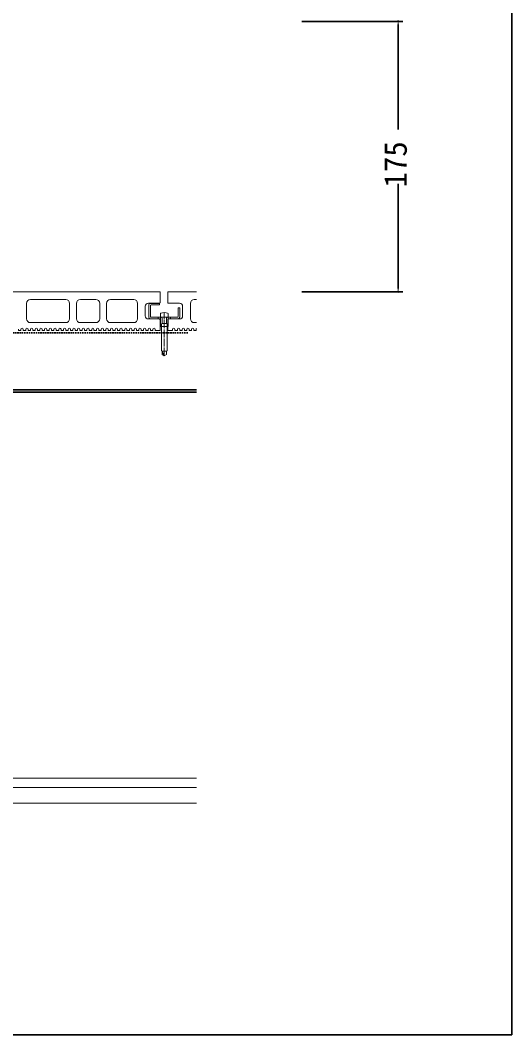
# Model space of a CAD drawing. Units: millimetres, scale not verified. Extents: x -900 to 900, y -600 to 600.
# Drawn here: x 582 to 900, y -600 to 57 of the extents above; entities that cross this region are included whole.
import ezdxf
from ezdxf.enums import TextEntityAlignment as Align

# ---------------------------------------------------------------- set-up
doc = ezdxf.new("R2010")
doc.units = ezdxf.units.MM
doc.header["$LTSCALE"] = 0.5
doc.linetypes.add('DASHED2', pattern=[3, 2, -1])
doc.linetypes.add('USER1', pattern=[12, 10, -0.8, 0.4, -0.8])
for name, color, linetype, lineweight in [('1-0_KUTAI', 3, 'Continuous', 18), ('1-1_BOUSUI', 1, 'Continuous', 18), ('1-3__U+8F6E廓_U+7EBF', 7, 'Continuous', 18), ('1-5_26', 6, 'Continuous', 18), ('1-6_38', 6, 'USER1', 18), ('1-7_0', 6, 'Continuous', 18), ('1-8__0-F_', 4, 'Continuous', 30), ('1-9__1-0_', 4, 'Continuous', 30), ('1-A_MOJI', 7, 'Continuous', 30)]:
    doc.layers.add(name, color=color, linetype=linetype, lineweight=lineweight)
doc.styles.add('ＭＳ ゴシック', font='')
doc.styles.get('ＭＳ ゴシック').set_extended_font_data('MS Gothic')

msp = doc.modelspace()

# ---------------------------------------------------------------- linework, layer by layer
at = {"layer": '1-0_KUTAI'}
msp.add_line((696.0178, -450.0006), (-830.3055, -450.0006), dxfattribs=at)
at = {"layer": '1-1_BOUSUI'}
for p, q in [((696.0178, -434.0006), (-830.3055, -434.0006)), ((696.0178, -440.0006), (-830.3055, -440.0006))]:
    msp.add_line(p, q, dxfattribs=at)
at = {"layer": '1-3__U+8F6E廓_U+7EBF'}
for p, q in [((611.3851, -124.0006), (588.5851, -124.0006)), ((630.8851, -124.0006), (620.8851, -124.0006)), ((655.3851, -124.0006), (640.3851, -124.0006)), ((672.4851, -126.2006), (672.4851, -119.0006)), ((696.0178, -124.0006), (694.5851, -124.0006)), ((586.0851, -126.5006), (586.0851, -136.5006)), ((613.8851, -136.5006), (613.8851, -126.5006)), ((618.3851, -126.5006), (618.3851, -136.5006)), ((633.3851, -136.5006), (633.3851, -126.5006)), ((637.8851, -126.5006), (637.8851, -136.5006)), ((657.8851, -136.5006), (657.8851, -126.5006)), ((662.8851, -134.6006), (662.8851, -128.4006)), ((664.8851, -126.4006), (671.8851, -126.4006)), ((678.0851, -126.4006), (685.0851, -126.4006)), ((687.0851, -128.4006), (687.0851, -134.6006)), ((692.0851, -126.5006), (692.0851, -136.5006)), ((671.8851, -136.6006), (664.8851, -136.6006)), ((685.0851, -136.6006), (678.0851, -136.6006)), ((588.5851, -139.0006), (611.3851, -139.0006)), ((620.8851, -139.0006), (630.8851, -139.0006)), ((640.3851, -139.0006), (655.3851, -139.0006)), ((694.5851, -139.0006), (696.0178, -139.0006))]:
    msp.add_line(p, q, dxfattribs=at)
for points in [[(672.4851, -119.0006), (527.4851, -119.0006), (527.4851, -126.2006)], [(696.0178, -119.0006), (677.4851, -119.0006), (677.4851, -126.2006)], [(669.3601, -143.2506), (669.3601, -144.0006), (672.4851, -144.0006), (672.4851, -136.8006)], [(677.4851, -136.8006), (677.4851, -144.0006), (680.6101, -144.0006), (680.6101, -143.2506)], [(580.9101, -143.2506), (580.9101, -144.0006), (582.4601, -144.0006), (582.4601, -143.2506)], [(583.9601, -143.2506), (583.9601, -144.0006), (585.5101, -144.0006), (585.5101, -143.2506)], [(587.0101, -143.2506), (587.0101, -144.0006), (588.5601, -144.0006), (588.5601, -143.2506)], [(590.0601, -143.2506), (590.0601, -144.0006), (591.6101, -144.0006), (591.6101, -143.2506)], [(593.1101, -143.2506), (593.1101, -144.0006), (594.6601, -144.0006), (594.6601, -143.2506)], [(596.1601, -143.2506), (596.1601, -144.0006), (597.7101, -144.0006), (597.7101, -143.2506)], [(599.2101, -143.2506), (599.2101, -144.0006), (600.7601, -144.0006), (600.7601, -143.2506)], [(602.2601, -143.2506), (602.2601, -144.0006), (603.8101, -144.0006), (603.8101, -143.2506)], [(605.3101, -143.2506), (605.3101, -144.0006), (606.8601, -144.0006), (606.8601, -143.2506)], [(608.3601, -143.2506), (608.3601, -144.0006), (609.9101, -144.0006), (609.9101, -143.2506)], [(611.4101, -143.2506), (611.4101, -144.0006), (612.9601, -144.0006), (612.9601, -143.2506)], [(614.4601, -143.2506), (614.4601, -144.0006), (616.0101, -144.0006), (616.0101, -143.2506)], [(617.5101, -143.2506), (617.5101, -144.0006), (619.0601, -144.0006), (619.0601, -143.2506)], [(620.5601, -143.2506), (620.5601, -144.0006), (622.1101, -144.0006), (622.1101, -143.2506)], [(623.6101, -143.2506), (623.6101, -144.0006), (625.1601, -144.0006), (625.1601, -143.2506)], [(626.6601, -143.2506), (626.6601, -144.0006), (628.2101, -144.0006), (628.2101, -143.2506)], [(629.7101, -143.2506), (629.7101, -144.0006), (631.2601, -144.0006), (631.2601, -143.2506)], [(632.7601, -143.2506), (632.7601, -144.0006), (634.3101, -144.0006), (634.3101, -143.2506)], [(635.8101, -143.2506), (635.8101, -144.0006), (637.3601, -144.0006), (637.3601, -143.2506)], [(638.8601, -143.2506), (638.8601, -144.0006), (640.4101, -144.0006), (640.4101, -143.2506)], [(641.9101, -143.2506), (641.9101, -144.0006), (643.4601, -144.0006), (643.4601, -143.2506)], [(644.9601, -143.2506), (644.9601, -144.0006), (646.5101, -144.0006), (646.5101, -143.2506)], [(648.0101, -143.2506), (648.0101, -144.0006), (649.5601, -144.0006), (649.5601, -143.2506)], [(651.0601, -143.2506), (651.0601, -144.0006), (652.6101, -144.0006), (652.6101, -143.2506)], [(654.1101, -143.2506), (654.1101, -144.0006), (655.6601, -144.0006), (655.6601, -143.2506)], [(657.1601, -143.2506), (657.1601, -144.0006), (658.7101, -144.0006), (658.7101, -143.2506)], [(660.2101, -143.2506), (660.2101, -144.0006), (661.7601, -144.0006), (661.7601, -143.2506)], [(663.2601, -143.2506), (663.2601, -144.0006), (664.8101, -144.0006), (664.8101, -143.2506)], [(666.3101, -143.2506), (666.3101, -144.0006), (667.8601, -144.0006), (667.8601, -143.2506)], [(682.1101, -143.2506), (682.1101, -144.0006), (683.6601, -144.0006), (683.6601, -143.2506)], [(685.1601, -143.2506), (685.1601, -144.0006), (686.7101, -144.0006), (686.7101, -143.2506)], [(688.2101, -143.2506), (688.2101, -144.0006), (689.7601, -144.0006), (689.7601, -143.2506)], [(691.2601, -143.2506), (691.2601, -144.0006), (692.8101, -144.0006), (692.8101, -143.2506)], [(694.3101, -143.2506), (694.3101, -144.0006), (695.8601, -144.0006), (695.8601, -143.2506)]]:
    msp.add_lwpolyline(points, dxfattribs=at)
for centre, radius, start, end in [((588.5851, -126.5006), 2.5, 90, 180), ((611.3851, -126.5006), 2.5, 0, 90), ((620.8851, -126.5006), 2.5, 90, 180), ((630.8851, -126.5006), 2.5, 0, 90), ((640.3851, -126.5006), 2.5, 90, 180), ((655.3851, -126.5006), 2.5, 0, 90), ((694.5851, -126.5006), 2.5, 90, 180), ((664.8851, -128.4006), 2, 90, 180), ((671.8851, -125.4006), 1, 270, 306.8699), ((678.0851, -125.4006), 1, 233.1301, 270), ((685.0851, -128.4006), 2, 0, 90), ((588.5851, -136.5006), 2.5, 180, 270), ((611.3851, -136.5006), 2.5, 270, 0), ((620.8851, -136.5006), 2.5, 180, 270), ((630.8851, -136.5006), 2.5, 270, 0), ((640.3851, -136.5006), 2.5, 180, 270), ((655.3851, -136.5006), 2.5, 270, 0), ((664.8851, -134.6006), 2, 180, 270), ((671.8851, -137.6006), 1, 53.1301, 90), ((678.0851, -137.6006), 1, 90, 126.8699), ((685.0851, -134.6006), 2, 270, 0), ((694.5851, -136.5006), 2.5, 180, 270), ((583.2101, -143.2506), 0.75, 0, 180), ((586.2601, -143.2506), 0.75, 0, 180), ((589.3101, -143.2506), 0.75, 0, 180), ((592.3601, -143.2506), 0.75, 0, 180), ((595.4101, -143.2506), 0.75, 0, 180), ((598.4601, -143.2506), 0.75, 0, 180), ((601.5101, -143.2506), 0.75, 0, 180), ((604.5601, -143.2506), 0.75, 0, 180), ((607.6101, -143.2506), 0.75, 0, 180), ((610.6601, -143.2506), 0.75, 0, 180), ((613.7101, -143.2506), 0.75, 0, 180), ((616.7601, -143.2506), 0.75, 0, 180), ((619.8101, -143.2506), 0.75, 0, 180), ((622.8601, -143.2506), 0.75, 0, 180), ((625.9101, -143.2506), 0.75, 0, 180), ((628.9601, -143.2506), 0.75, 0, 180), ((632.0101, -143.2506), 0.75, 0, 180), ((635.0601, -143.2506), 0.75, 0, 180), ((638.1101, -143.2506), 0.75, 0, 180), ((641.1601, -143.2506), 0.75, 0, 180), ((644.2101, -143.2506), 0.75, 0, 180), ((647.2601, -143.2506), 0.75, 0, 180), ((650.3101, -143.2506), 0.75, 0, 180), ((653.3601, -143.2506), 0.75, 0, 180), ((656.4101, -143.2506), 0.75, 0, 180), ((659.4601, -143.2506), 0.75, 0, 180), ((662.5101, -143.2506), 0.75, 0, 180), ((665.5601, -143.2506), 0.75, 0, 180), ((668.6101, -143.2506), 0.75, 0, 180), ((681.3601, -143.2506), 0.75, 0, 180), ((684.4101, -143.2506), 0.75, 0, 180), ((687.4601, -143.2506), 0.75, 0, 180), ((690.5101, -143.2506), 0.75, 0, 180), ((693.5601, -143.2506), 0.75, 0, 180), ((696.6101, -143.2506), 0.75, 142.16357, 180)]:
    msp.add_arc(centre, radius, start, end, dxfattribs=at)
at = {"layer": '1-5_26'}
for p, q in [((665.1868, -135.5006), (665.1868, -127.5006)), ((666.1868, -126.5006), (672.1868, -126.5006)), ((666.1868, -135.5006), (666.1868, -128.0006)), ((666.6868, -127.5006), (672.1868, -127.5006)), ((672.1868, -127.5006), (672.1868, -126.5006)), ((685.1868, -129.5006), (684.1868, -129.5006)), ((684.1868, -135.0006), (684.1868, -129.5006)), ((685.1868, -135.5006), (685.1868, -129.5006)), ((683.6868, -135.5006), (666.1868, -135.5006)), ((672.6868, -136.5006), (666.1868, -136.5006)), ((671.1868, -136.5006), (671.1868, -135.5006)), ((672.6868, -135.5006), (672.6868, -141.5006)), ((684.1868, -136.5006), (677.6868, -136.5006)), ((679.1868, -136.5006), (679.1868, -135.5006))]:
    msp.add_line(p, q, dxfattribs=at)
msp.add_lwpolyline([(677.6868, -135.5006), (677.6868, -141.5006), (672.6868, -141.5006)], dxfattribs=at)
for centre, radius, start, end in [((666.1868, -127.5006), 1, 90, 180), ((666.6868, -128.0006), 0.5, 90, 180), ((666.1868, -135.5006), 1, 180, 270), ((683.6868, -135.0006), 0.5, 270, 0), ((684.1868, -135.5006), 1, 270, 0)]:
    msp.add_arc(centre, radius, start, end, dxfattribs=at)
at = {"layer": '1-6_38'}
msp.add_line((675.1868, -160.5006), (675.1868, -132.5006), dxfattribs=at)
at = {"layer": '1-7_0', "color": 7, "lineweight": 20}
for p, q in [((826.5266, 56.4994), (826.5266, 55.4994)), ((826.5266, 55.4994), (826.5266, 56.4994)), ((826.5266, 54.9994), (826.5266, 53.9994)), ((826.5266, -118.0006), (826.5266, -117.0006)), ((826.5266, -119.5006), (826.5266, -118.5006))]:
    msp.add_line(p, q, dxfattribs=at)
at = {"layer": '1-7_0'}
for p, q in [((672.7118, -133.3437), (672.7118, -135.0006)), ((673.8118, -136.0006), (673.8118, -139.5006)), ((676.6118, -135.9956), (676.6118, -139.5006)), ((677.7118, -133.3437), (677.7118, -135.0006)), ((673.8118, -139.5006), (673.4618, -139.8506)), ((673.4618, -139.8506), (673.4618, -157.1506)), ((673.8118, -139.5006), (676.6118, -139.5006)), ((676.6118, -139.5006), (676.9618, -139.8506)), ((676.9618, -139.8506), (676.9618, -157.1506)), ((673.8118, -157.5006), (673.4618, -157.1506)), ((673.8118, -157.5006), (673.8118, -159.6923)), ((675.2118, -160.5006), (673.8118, -157.5006)), ((673.8118, -157.5006), (676.6118, -157.5006)), ((676.9618, -157.1506), (676.6118, -157.5006)), ((676.6118, -157.5006), (676.6118, -159.6923))]:
    msp.add_line(p, q, dxfattribs=at)
msp.add_lwpolyline([(676.6118, -159.6923), (675.2118, -160.5006), (673.8118, -159.6923)], dxfattribs=at)
at = {"layer": '1-7_0', "color": 7, "lineweight": 20}
for centre, start, end in [((826.5266, 55.9994), 90, 270), ((826.5266, 55.9994), 270, 90), ((826.5266, -119.0006), 90, 270)]:
    msp.add_arc(centre, 0.5, start, end, dxfattribs=at)
at = {"layer": '1-7_0'}
for centre, radius, start, end in [((673.2118, -133.3437), 0.5, 109.47122, 180), ((673.2118, -135.0006), 0.5, 180, 270), ((673.2118, -135.0006), 0.5, 180, 270), ((675.2118, -139.0006), 6.5, 70.52878, 109.47122), ((673.3118, -136.0006), 0.5, 0, 90), ((677.1118, -135.9956), 0.5, 84.26083, 180), ((677.2118, -135.0006), 0.5, 264.26083, 0), ((677.2118, -133.3437), 0.5, 0, 70.52878)]:
    msp.add_arc(centre, radius, start, end, dxfattribs=at)
at = {"layer": '1-8__0-F_', "linetype": 'DASHED2'}
msp.add_line((690.4851, -145.6006), (227.4851, -145.6006), dxfattribs=at)
at = {"layer": '1-8__0-F_'}
for p, q in [((696.0178, -182.4006), (227.4851, -182.4006)), ((696.0178, -182.4006), (227.4851, -182.4006)), ((696.0178, -184.0006), (227.4851, -184.0006)), ((696.0178, -184.0006), (227.4851, -184.0006))]:
    msp.add_line(p, q, dxfattribs=at)
at = {"layer": '1-9__1-0_'}
for p, q in [((764.2704, 55.9994), (829.5266, 55.9994)), ((764.2704, 55.9994), (829.5266, 55.9994)), ((826.5266, 53.9994), (826.5266, -13.9487)), ((826.5266, -117.0006), (826.5266, -49.0526)), ((764.2704, -119.0006), (829.5266, -119.0006))]:
    msp.add_line(p, q, dxfattribs=at)
at = {"layer": '1-A_MOJI', "color": 4}
msp.add_lwpolyline([(-900, -600), (900, -600), (900, 600), (-900, 600)], close=True, dxfattribs=at)

# ---------------------------------------------------------------- texts
at = {"layer": '1-9__1-0_', "color": 7, "style": 'ＭＳ ゴシック'}
msp.add_text('175', height=14.66, rotation=90, dxfattribs=at).set_placement((836.5266, -51.5006), align=Align.BOTTOM_LEFT)

doc.saveas('drawing.dxf')
